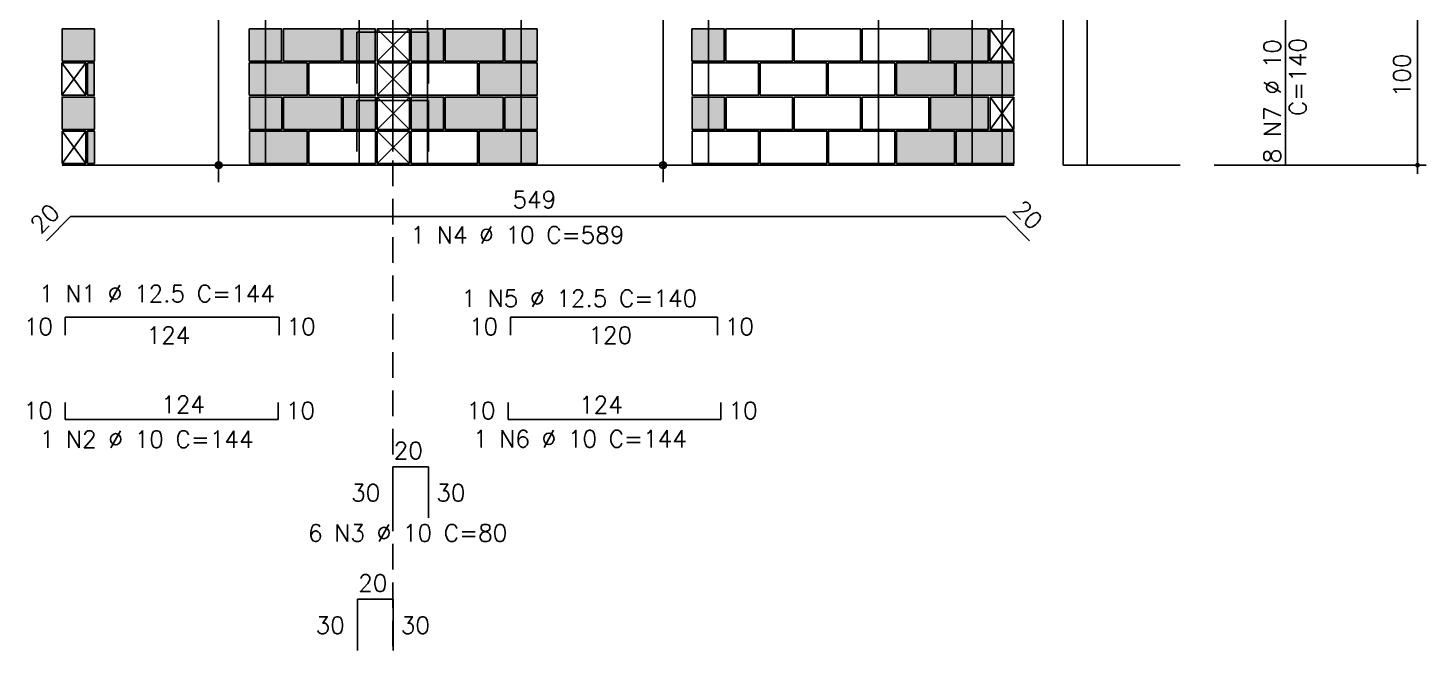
# Model space of a CAD drawing. Extents: x -1 to 122, y -1 to 61.
# Drawn here: x 63.31 to 79.72, y 24.2 to 31.53 of the extents above; entities that cross this region are included whole.
import ezdxf

# ---------------------------------------------------------------- set-up
doc = ezdxf.new("R2010")
doc.units = 0
doc.header["$MEASUREMENT"] = 0
doc.linetypes.add('ESTILO_TQS_0001', pattern=[0.45, 0.3, -0.15])
for name, color, linetype in [('PENA_01', 1, 'CONTINUOUS'), ('PENA_02', 2, 'CONTINUOUS'), ('PENA_03', 3, 'CONTINUOUS'), ('PENA_05', 5, 'CONTINUOUS'), ('PENA_21', 100, 'CONTINUOUS'), ('PENA_23', 50, 'CONTINUOUS'), ('PENA_25', 210, 'CONTINUOUS')]:
    doc.layers.add(name, color=color, linetype=linetype)
doc.styles.get("Standard").update_dxf_attribs({"font": 'ROMANS.SHX'})

msp = doc.modelspace()

# ---------------------------------------------------------------- linework, layer by layer
at = {"layer": 'PENA_01', "linetype": 'ESTILO_TQS_0001'}
msp.add_line((67.591, 34.927), (67.591, 24.198), dxfattribs=at)
at = {"layer": 'PENA_01', "linetype": 'Continuous'}
for p, q in [((65.545, 34.542), (65.545, 29.722)), ((70.764, 34.542), (70.764, 29.722)), ((65.509, 29.922), (65.745, 29.922)), ((70.796, 29.922), (70.964, 29.922))]:
    msp.add_line(p, q, dxfattribs=at)
at = {"layer": 'PENA_02', "linetype": 'Continuous'}
for p, q in [((67.785, 31.522), (67.405, 31.522)), ((67.405, 31.522), (67.405, 31.142)), ((67.785, 31.142), (67.785, 31.522)), ((74.883, 31.522), (74.603, 31.522)), ((74.603, 31.522), (74.603, 31.142)), ((74.883, 31.142), (74.883, 31.522)), ((63.985, 31.122), (63.705, 31.122)), ((63.705, 31.122), (63.705, 30.742)), ((63.985, 30.742), (63.985, 31.122)), ((67.405, 31.142), (67.785, 31.142)), ((67.785, 31.122), (67.405, 31.122)), ((67.405, 31.122), (67.405, 30.742)), ((67.785, 30.742), (67.785, 31.122)), ((74.603, 31.142), (74.883, 31.142)), ((63.705, 30.742), (63.985, 30.742)), ((67.405, 30.742), (67.785, 30.742)), ((67.786, 30.722), (67.406, 30.722)), ((67.406, 30.722), (67.406, 30.342)), ((67.786, 30.342), (67.786, 30.722)), ((74.884, 30.722), (74.604, 30.722)), ((74.604, 30.722), (74.604, 30.342)), ((74.884, 30.342), (74.884, 30.722)), ((63.986, 30.322), (63.706, 30.322)), ((63.706, 30.322), (63.706, 29.942)), ((63.986, 29.942), (63.986, 30.322)), ((67.406, 30.342), (67.786, 30.342)), ((67.786, 30.322), (67.406, 30.322)), ((67.406, 30.322), (67.406, 29.942)), ((67.786, 29.942), (67.786, 30.322)), ((74.604, 30.342), (74.884, 30.342)), ((63.706, 29.942), (63.986, 29.942)), ((63.706, 29.922), (74.886, 29.922)), ((67.406, 29.942), (67.786, 29.942))]:
    msp.add_line(p, q, dxfattribs=at)
for points in [[(63.706, 31.142), (64.086, 31.142), (64.086, 31.522), (63.706, 31.522), (63.706, 31.142)], [(65.905, 31.142), (66.285, 31.142), (66.285, 31.522), (65.905, 31.522), (65.905, 31.142)], [(66.305, 31.142), (66.985, 31.142), (66.985, 31.522), (66.305, 31.522), (66.305, 31.142)], [(67.005, 31.142), (67.385, 31.142), (67.385, 31.522), (67.005, 31.522), (67.005, 31.142)], [(67.805, 31.142), (68.185, 31.142), (68.185, 31.522), (67.805, 31.522), (67.805, 31.142)], [(68.205, 31.142), (68.885, 31.142), (68.885, 31.522), (68.205, 31.522), (68.205, 31.142)], [(68.905, 31.142), (69.285, 31.142), (69.285, 31.522), (68.905, 31.522), (68.905, 31.142)], [(71.103, 31.142), (71.483, 31.142), (71.483, 31.522), (71.103, 31.522), (71.103, 31.142)], [(71.503, 31.142), (72.283, 31.142), (72.283, 31.522), (71.503, 31.522), (71.503, 31.142)], [(72.303, 31.142), (73.083, 31.142), (73.083, 31.522), (72.303, 31.522), (72.303, 31.142)], [(73.103, 31.142), (73.883, 31.142), (73.883, 31.522), (73.103, 31.522), (73.103, 31.142)], [(73.903, 31.142), (74.583, 31.142), (74.583, 31.522), (73.903, 31.522), (73.903, 31.142)], [(64.005, 30.742), (64.085, 30.742), (64.085, 31.122), (64.005, 31.122), (64.005, 30.742)], [(65.905, 30.742), (66.585, 30.742), (66.585, 31.122), (65.905, 31.122), (65.905, 30.742)], [(66.605, 30.742), (67.385, 30.742), (67.385, 31.122), (66.605, 31.122), (66.605, 30.742)], [(67.805, 30.742), (68.585, 30.742), (68.585, 31.122), (67.805, 31.122), (67.805, 30.742)], [(68.605, 30.742), (69.285, 30.742), (69.285, 31.122), (68.605, 31.122), (68.605, 30.742)], [(71.105, 30.742), (71.885, 30.742), (71.885, 31.122), (71.105, 31.122), (71.105, 30.742)], [(71.905, 30.742), (72.685, 30.742), (72.685, 31.122), (71.905, 31.122), (71.905, 30.742)], [(72.705, 30.742), (73.485, 30.742), (73.485, 31.122), (72.705, 31.122), (72.705, 30.742)], [(73.505, 30.742), (74.185, 30.742), (74.185, 31.122), (73.505, 31.122), (73.505, 30.742)], [(74.205, 30.742), (74.885, 30.742), (74.885, 31.122), (74.205, 31.122), (74.205, 30.742)], [(63.706, 30.342), (64.086, 30.342), (64.086, 30.722), (63.706, 30.722), (63.706, 30.342)], [(65.906, 30.342), (66.286, 30.342), (66.286, 30.722), (65.906, 30.722), (65.906, 30.342)], [(66.306, 30.342), (66.986, 30.342), (66.986, 30.722), (66.306, 30.722), (66.306, 30.342)], [(67.006, 30.342), (67.386, 30.342), (67.386, 30.722), (67.006, 30.722), (67.006, 30.342)], [(67.806, 30.342), (68.186, 30.342), (68.186, 30.722), (67.806, 30.722), (67.806, 30.342)], [(68.206, 30.342), (68.886, 30.342), (68.886, 30.722), (68.206, 30.722), (68.206, 30.342)], [(68.906, 30.342), (69.286, 30.342), (69.286, 30.722), (68.906, 30.722), (68.906, 30.342)], [(71.104, 30.342), (71.484, 30.342), (71.484, 30.722), (71.104, 30.722), (71.104, 30.342)], [(71.504, 30.342), (72.284, 30.342), (72.284, 30.722), (71.504, 30.722), (71.504, 30.342)], [(72.304, 30.342), (73.084, 30.342), (73.084, 30.722), (72.304, 30.722), (72.304, 30.342)], [(73.104, 30.342), (73.884, 30.342), (73.884, 30.722), (73.104, 30.722), (73.104, 30.342)], [(73.904, 30.342), (74.584, 30.342), (74.584, 30.722), (73.904, 30.722), (73.904, 30.342)], [(64.006, 29.942), (64.086, 29.942), (64.086, 30.322), (64.006, 30.322), (64.006, 29.942)], [(65.906, 29.942), (66.586, 29.942), (66.586, 30.322), (65.906, 30.322), (65.906, 29.942)], [(66.606, 29.942), (67.386, 29.942), (67.386, 30.322), (66.606, 30.322), (66.606, 29.942)], [(67.806, 29.942), (68.586, 29.942), (68.586, 30.322), (67.806, 30.322), (67.806, 29.942)], [(68.606, 29.942), (69.286, 29.942), (69.286, 30.322), (68.606, 30.322), (68.606, 29.942)], [(71.106, 29.942), (71.886, 29.942), (71.886, 30.322), (71.106, 30.322), (71.106, 29.942)], [(71.906, 29.942), (72.686, 29.942), (72.686, 30.322), (71.906, 30.322), (71.906, 29.942)], [(72.706, 29.942), (73.486, 29.942), (73.486, 30.322), (72.706, 30.322), (72.706, 29.942)], [(73.506, 29.942), (74.186, 29.942), (74.186, 30.322), (73.506, 30.322), (73.506, 29.942)], [(74.205, 29.942), (74.885, 29.942), (74.885, 30.322), (74.205, 30.322), (74.205, 29.942)]]:
    msp.add_lwpolyline(points, dxfattribs=at)
for centre, radius in [((65.545, 29.922), 0.04), ((65.545, 29.922), 0.02), ((70.764, 29.922), 0.04), ((70.764, 29.922), 0.02), ((79.624, 29.922), 0.02), ((79.624, 29.922), 0.01)]:
    msp.add_circle(centre, radius, dxfattribs=at)
at = {"layer": 'PENA_03', "linetype": 'Continuous'}
for p, q in [((79.624, 29.821), (79.624, 35.362)), ((75.464, 34.342), (75.464, 29.922)), ((75.744, 34.342), (75.744, 29.922)), ((67.405, 31.142), (67.785, 31.522)), ((67.785, 31.142), (67.405, 31.522)), ((74.603, 31.142), (74.883, 31.522)), ((74.883, 31.142), (74.603, 31.522)), ((63.705, 30.742), (63.985, 31.122)), ((63.985, 30.742), (63.705, 31.122)), ((67.405, 30.742), (67.785, 31.122)), ((67.785, 30.742), (67.405, 31.122)), ((67.406, 30.342), (67.786, 30.722)), ((67.786, 30.342), (67.406, 30.722)), ((74.604, 30.342), (74.884, 30.722)), ((74.884, 30.342), (74.604, 30.722)), ((63.706, 29.942), (63.986, 30.322)), ((63.986, 29.942), (63.706, 30.322)), ((67.406, 29.942), (67.786, 30.322)), ((67.786, 29.942), (67.406, 30.322)), ((65.309, 29.922), (65.309, 29.922)), ((70.596, 29.922), (70.596, 29.922)), ((75.464, 29.922), (76.835, 29.922)), ((77.235, 29.922), (79.724, 29.922))]:
    msp.add_line(p, q, dxfattribs=at)
at = {"layer": 'PENA_05', "linetype": 'Continuous'}
for p, q in [((78.075, 29.922), (78.075, 32.722)), ((67.169, 30.882), (67.169, 31.482)), ((67.169, 31.482), (67.589, 31.482)), ((67.589, 31.482), (67.589, 30.882)), ((67.589, 30.882), (67.589, 31.482)), ((67.589, 31.482), (68.009, 31.482)), ((68.009, 31.482), (68.009, 30.882)), ((67.169, 30.081), (67.169, 30.681)), ((67.169, 30.681), (67.589, 30.681)), ((67.589, 30.681), (67.589, 30.081)), ((67.589, 30.081), (67.589, 30.681)), ((67.589, 30.681), (68.009, 30.681)), ((68.009, 30.681), (68.009, 30.081)), ((63.806, 29.318), (63.524, 29.036)), ((74.786, 29.318), (63.806, 29.318)), ((75.069, 29.036), (74.786, 29.318)), ((63.744, 27.929), (63.744, 28.139)), ((63.744, 28.139), (66.254, 28.139)), ((66.254, 28.139), (66.254, 27.929)), ((68.972, 27.929), (68.972, 28.139)), ((68.972, 28.139), (71.402, 28.139)), ((71.402, 28.139), (71.402, 27.929)), ((63.744, 27.138), (63.744, 26.938)), ((66.244, 26.938), (66.244, 27.138)), ((68.944, 27.138), (68.944, 26.938)), ((71.442, 26.938), (71.442, 27.138)), ((63.744, 26.938), (66.244, 26.938)), ((68.944, 26.938), (71.442, 26.938)), ((67.591, 25.783), (67.591, 26.383)), ((67.591, 26.383), (68.011, 26.383)), ((68.011, 26.383), (68.011, 25.783)), ((67.174, 24.228), (67.174, 24.828)), ((67.174, 24.828), (67.594, 24.828)), ((67.594, 24.828), (67.594, 24.228))]:
    msp.add_line(p, q, dxfattribs=at)
for points in [[(66.096, 36.162), (66.096, 29.922)], [(67.196, 36.162), (67.196, 29.922)], [(67.996, 36.162), (67.996, 29.922)], [(69.096, 36.162), (69.096, 29.922)], [(71.296, 36.162), (71.296, 29.922)], [(73.296, 36.162), (73.296, 29.922)], [(74.396, 36.162), (74.396, 29.922)], [(74.746, 36.162), (74.746, 29.922)]]:
    msp.add_lwpolyline(points, dxfattribs=at)
at = {"layer": 'PENA_21', "linetype": 'Continuous'}
for points in [[(66.305, 31.142), (66.985, 31.142), (66.985, 31.522), (66.305, 31.522), (66.305, 31.142)], [(68.205, 31.142), (68.885, 31.142), (68.885, 31.522), (68.205, 31.522), (68.205, 31.142)], [(73.903, 31.142), (74.583, 31.142), (74.583, 31.522), (73.903, 31.522), (73.903, 31.142)], [(65.905, 30.742), (66.585, 30.742), (66.585, 31.122), (65.905, 31.122), (65.905, 30.742)], [(68.605, 30.742), (69.285, 30.742), (69.285, 31.122), (68.605, 31.122), (68.605, 30.742)], [(73.505, 30.742), (74.185, 30.742), (74.185, 31.122), (73.505, 31.122), (73.505, 30.742)], [(74.205, 30.742), (74.885, 30.742), (74.885, 31.122), (74.205, 31.122), (74.205, 30.742)], [(66.306, 30.342), (66.986, 30.342), (66.986, 30.722), (66.306, 30.722), (66.306, 30.342)], [(68.206, 30.342), (68.886, 30.342), (68.886, 30.722), (68.206, 30.722), (68.206, 30.342)], [(73.904, 30.342), (74.584, 30.342), (74.584, 30.722), (73.904, 30.722), (73.904, 30.342)], [(65.906, 29.942), (66.586, 29.942), (66.586, 30.322), (65.906, 30.322), (65.906, 29.942)], [(68.606, 29.942), (69.286, 29.942), (69.286, 30.322), (68.606, 30.322), (68.606, 29.942)], [(73.506, 29.942), (74.186, 29.942), (74.186, 30.322), (73.506, 30.322), (73.506, 29.942)], [(74.205, 29.942), (74.885, 29.942), (74.885, 30.322), (74.205, 30.322), (74.205, 29.942)]]:
    msp.add_lwpolyline(points, dxfattribs=at)
for points in [[(66.305, 31.142), (66.985, 31.142), (66.985, 31.522)], [(66.305, 31.142), (66.985, 31.522), (66.305, 31.522)], [(66.305, 31.142), (66.305, 31.522), (66.305, 31.142)], [(68.205, 31.142), (68.885, 31.142), (68.885, 31.522)], [(68.205, 31.142), (68.885, 31.522), (68.205, 31.522)], [(68.205, 31.142), (68.205, 31.522), (68.205, 31.142)], [(73.903, 31.142), (74.583, 31.142), (74.583, 31.522)], [(73.903, 31.142), (74.583, 31.522), (73.903, 31.522)], [(73.903, 31.142), (73.903, 31.522), (73.903, 31.142)], [(65.905, 30.742), (66.585, 30.742), (66.585, 31.122)], [(65.905, 30.742), (66.585, 31.122), (65.905, 31.122)], [(65.905, 30.742), (65.905, 31.122), (65.905, 30.742)], [(68.605, 30.742), (69.285, 30.742), (69.285, 31.122)], [(68.605, 30.742), (69.285, 31.122), (68.605, 31.122)], [(68.605, 30.742), (68.605, 31.122), (68.605, 30.742)], [(73.505, 30.742), (74.185, 30.742), (74.185, 31.122)], [(73.505, 30.742), (74.185, 31.122), (73.505, 31.122)], [(73.505, 30.742), (73.505, 31.122), (73.505, 30.742)], [(74.205, 30.742), (74.885, 30.742), (74.885, 31.122)], [(74.205, 30.742), (74.885, 31.122), (74.205, 31.122)], [(74.205, 30.742), (74.205, 31.122), (74.205, 30.742)], [(66.306, 30.342), (66.986, 30.342), (66.986, 30.722)], [(66.306, 30.342), (66.986, 30.722), (66.306, 30.722)], [(66.306, 30.342), (66.306, 30.722), (66.306, 30.342)], [(68.206, 30.342), (68.886, 30.342), (68.886, 30.722)], [(68.206, 30.342), (68.886, 30.722), (68.206, 30.722)], [(68.206, 30.342), (68.206, 30.722), (68.206, 30.342)], [(73.904, 30.342), (74.584, 30.342), (74.584, 30.722)], [(73.904, 30.342), (74.584, 30.722), (73.904, 30.722)], [(73.904, 30.342), (73.904, 30.722), (73.904, 30.342)], [(65.906, 29.942), (66.586, 29.942), (66.586, 30.322)], [(65.906, 29.942), (66.586, 30.322), (65.906, 30.322)], [(65.906, 29.942), (65.906, 30.322), (65.906, 29.942)], [(68.606, 29.942), (69.286, 29.942), (69.286, 30.322)], [(68.606, 29.942), (69.286, 30.322), (68.606, 30.322)], [(68.606, 29.942), (68.606, 30.322), (68.606, 29.942)], [(73.506, 29.942), (74.186, 29.942), (74.186, 30.322)], [(73.506, 29.942), (74.186, 30.322), (73.506, 30.322)], [(73.506, 29.942), (73.506, 30.322), (73.506, 29.942)], [(74.205, 29.942), (74.885, 29.942), (74.885, 30.322)], [(74.205, 29.942), (74.885, 30.322), (74.205, 30.322)], [(74.205, 29.942), (74.205, 30.322), (74.205, 29.942)]]:
    msp.add_solid(points, dxfattribs=at)
at = {"layer": 'PENA_23', "linetype": 'Continuous'}
for points in [[(63.706, 31.142), (64.086, 31.142), (64.086, 31.522), (63.706, 31.522), (63.706, 31.142)], [(65.905, 31.142), (66.285, 31.142), (66.285, 31.522), (65.905, 31.522), (65.905, 31.142)], [(67.005, 31.142), (67.385, 31.142), (67.385, 31.522), (67.005, 31.522), (67.005, 31.142)], [(67.805, 31.142), (68.185, 31.142), (68.185, 31.522), (67.805, 31.522), (67.805, 31.142)], [(68.905, 31.142), (69.285, 31.142), (69.285, 31.522), (68.905, 31.522), (68.905, 31.142)], [(71.103, 31.142), (71.483, 31.142), (71.483, 31.522), (71.103, 31.522), (71.103, 31.142)], [(63.706, 30.342), (64.086, 30.342), (64.086, 30.722), (63.706, 30.722), (63.706, 30.342)], [(65.906, 30.342), (66.286, 30.342), (66.286, 30.722), (65.906, 30.722), (65.906, 30.342)], [(67.006, 30.342), (67.386, 30.342), (67.386, 30.722), (67.006, 30.722), (67.006, 30.342)], [(67.806, 30.342), (68.186, 30.342), (68.186, 30.722), (67.806, 30.722), (67.806, 30.342)], [(68.906, 30.342), (69.286, 30.342), (69.286, 30.722), (68.906, 30.722), (68.906, 30.342)], [(71.104, 30.342), (71.484, 30.342), (71.484, 30.722), (71.104, 30.722), (71.104, 30.342)]]:
    msp.add_lwpolyline(points, dxfattribs=at)
for points in [[(63.706, 31.142), (64.086, 31.142), (64.086, 31.522)], [(63.706, 31.142), (64.086, 31.522), (63.706, 31.522)], [(63.706, 31.142), (63.706, 31.522), (63.706, 31.142)], [(65.905, 31.142), (66.285, 31.142), (66.285, 31.522)], [(65.905, 31.142), (66.285, 31.522), (65.905, 31.522)], [(65.905, 31.142), (65.905, 31.522), (65.905, 31.142)], [(67.005, 31.142), (67.385, 31.142), (67.385, 31.522)], [(67.005, 31.142), (67.385, 31.522), (67.005, 31.522)], [(67.005, 31.142), (67.005, 31.522), (67.005, 31.142)], [(67.805, 31.142), (68.185, 31.142), (68.185, 31.522)], [(67.805, 31.142), (68.185, 31.522), (67.805, 31.522)], [(67.805, 31.142), (67.805, 31.522), (67.805, 31.142)], [(68.905, 31.142), (69.285, 31.142), (69.285, 31.522)], [(68.905, 31.142), (69.285, 31.522), (68.905, 31.522)], [(68.905, 31.142), (68.905, 31.522), (68.905, 31.142)], [(71.103, 31.142), (71.483, 31.142), (71.483, 31.522)], [(71.103, 31.142), (71.483, 31.522), (71.103, 31.522)], [(71.103, 31.142), (71.103, 31.522), (71.103, 31.142)], [(63.706, 30.342), (64.086, 30.342), (64.086, 30.722)], [(63.706, 30.342), (64.086, 30.722), (63.706, 30.722)], [(63.706, 30.342), (63.706, 30.722), (63.706, 30.342)], [(65.906, 30.342), (66.286, 30.342), (66.286, 30.722)], [(65.906, 30.342), (66.286, 30.722), (65.906, 30.722)], [(65.906, 30.342), (65.906, 30.722), (65.906, 30.342)], [(67.006, 30.342), (67.386, 30.342), (67.386, 30.722)], [(67.006, 30.342), (67.386, 30.722), (67.006, 30.722)], [(67.006, 30.342), (67.006, 30.722), (67.006, 30.342)], [(67.806, 30.342), (68.186, 30.342), (68.186, 30.722)], [(67.806, 30.342), (68.186, 30.722), (67.806, 30.722)], [(67.806, 30.342), (67.806, 30.722), (67.806, 30.342)], [(68.906, 30.342), (69.286, 30.342), (69.286, 30.722)], [(68.906, 30.342), (69.286, 30.722), (68.906, 30.722)], [(68.906, 30.342), (68.906, 30.722), (68.906, 30.342)], [(71.104, 30.342), (71.484, 30.342), (71.484, 30.722)], [(71.104, 30.342), (71.484, 30.722), (71.104, 30.722)], [(71.104, 30.342), (71.104, 30.722), (71.104, 30.342)]]:
    msp.add_solid(points, dxfattribs=at)
at = {"layer": 'PENA_25', "linetype": 'Continuous'}
for points in [[(64.085, 31.122), (64.005, 31.122), (64.005, 30.742), (64.085, 30.742), (64.085, 31.122)], [(64.086, 30.322), (64.006, 30.322), (64.006, 29.942), (64.086, 29.942), (64.086, 30.322)]]:
    msp.add_lwpolyline(points, dxfattribs=at)
for points in [[(64.085, 31.122), (64.005, 31.122), (64.005, 30.742)], [(64.085, 31.122), (64.005, 30.742), (64.085, 30.742)], [(64.085, 31.122), (64.085, 30.742), (64.085, 31.122)], [(64.086, 30.322), (64.006, 30.322), (64.006, 29.942)], [(64.086, 30.322), (64.006, 29.942), (64.086, 29.942)], [(64.086, 30.322), (64.086, 29.942), (64.086, 30.322)]]:
    msp.add_solid(points, dxfattribs=at)

# ---------------------------------------------------------------- texts
at = {"layer": 'PENA_03', "linetype": 'Continuous'}
for s, rotation, p in [('8 N7 %%c 10', 90, (78.018, 29.944)), ('C=140', 90, (78.318, 30.498)), ('100', 90, (79.541, 30.718)), ('20', 45, (63.453, 29.106)), ('20', 315, (74.857, 29.389))]:
    msp.add_text(s, height=0.2, rotation=rotation, dxfattribs=at).set_placement(p)
for s, p in [('549', (68.996, 29.418)), ('1 N4 %%c 10 C=589', (67.799, 29.004)), ('1 N1 %%c 12.5 C=144', (63.437, 28.315)), ('1 N5 %%c 12.5 C=140', (68.396, 28.259)), ('10', (63.257, 27.928)), ('10', (66.342, 27.928)), ('10', (68.485, 27.928)), ('10', (71.489, 27.928)), ('124', (64.699, 27.827)), ('120', (69.887, 27.827)), ('10', (63.254, 26.943)), ('124', (64.871, 27.014)), ('10', (66.334, 26.943)), ('10', (68.454, 26.943)), ('124', (69.777, 27.01)), ('10', (71.532, 26.943)), ('1 N2 %%c 10 C=144', (63.444, 26.606)), ('1 N6 %%c 10 C=144', (68.532, 26.611)), ('20', (67.601, 26.473)), ('30', (67.101, 25.978)), ('30', (68.101, 25.978)), ('6 N3 %%c 10 C=80', (66.595, 25.506)), ('20', (67.184, 24.918)), ('30', (66.684, 24.423)), ('30', (67.684, 24.423))]:
    msp.add_text(s, height=0.2, dxfattribs=at).set_placement(p)

doc.saveas('drawing.dxf')
